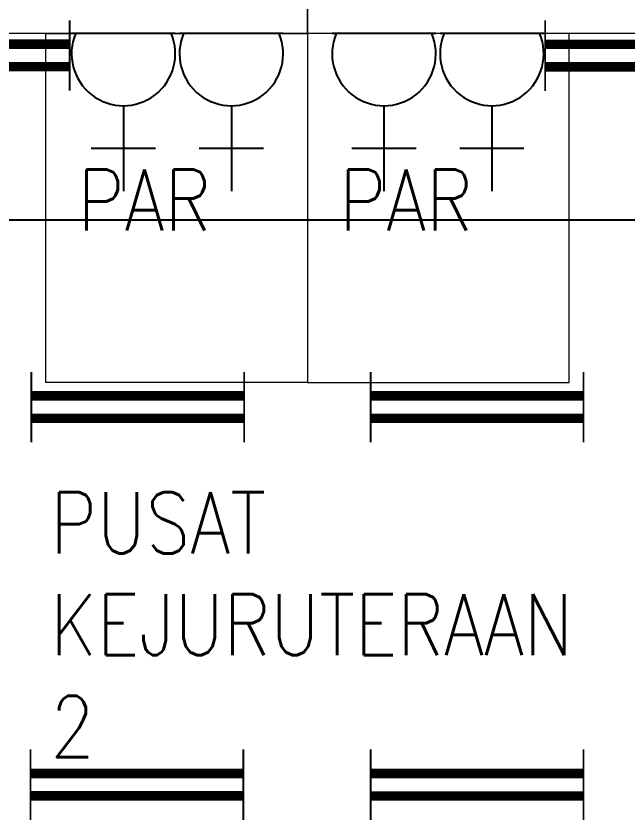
# Model space of a CAD drawing. Header units: inches. Extents: x 16928 to 514628, y -1471 to 241387.
# Drawn here: x 59544 to 63051, y 40798 to 45410 of the extents above; entities that cross this region are included whole.
import ezdxf

# ---------------------------------------------------------------- set-up
doc = ezdxf.new("R2010")
doc.units = ezdxf.units.IN
doc.header["$MEASUREMENT"] = 0
doc.layers.add('1', color=8, linetype='Continuous', lineweight=9)
doc.layers.add('t3', color=8, linetype='Continuous', lineweight=25)
for name, color, linetype in [('dxt_text', 4, 'Continuous'), ('ELECT', 6, 'Continuous'), ('FITTING', 8, 'Continuous'), ('FIXT', 8, 'Continuous'), ('LIGHT', 4, 'Continuous'), ('TB', 8, 'Continuous')]:
    doc.layers.add(name, color=color, linetype=linetype)
doc.styles.add('LAILA', font='romans.shx', dxfattribs={"width": 0.85})

# ---------------------------------------------------------------- blocks, each defined once
blk = doc.blocks.new('YBC 2X36')
at = {"layer": 'FITTING', "color": 3}
for points, const_width in [([(-610, 200.9), (-610, -74.3)], 10.9), ([(610, 200.9), (610, -84.2)], 10.9), ([(-610, 63.3), (610, 63.3)], 54.6), ([(-610, 72.1), (-610, -203.2)], 10.9), ([(610, 72.1), (610, -203.2)], 10.9), ([(-610, -65.5), (610, -65.5)], 54.6)]:
    blk.add_lwpolyline(points, dxfattribs=dict(at, const_width=const_width))
blk = doc.blocks.new('13A SSO 300mm')
at = {"layer": 'ELECT', "color": 6}
for p, q in [((0, 413.8), (0, 904.4)), ((-184, 659.1), (184, 659.1)), ((-297.4, 0), (297.4, 0))]:
    blk.add_line(p, q, dxfattribs=at)
blk.add_arc((0, 116.3), 297.4, 336.9763, 203.0237, dxfattribs=at)

msp = doc.modelspace()

# ---------------------------------------------------------------- linework, layer by layer
at = {"layer": '1'}
for points in [[(61213.6, 48310.5), (61213.6, 45310.5), (58213.6, 45310.5), (58213.6, 48310.5)], [(64213.6, 48310.5), (64213.6, 45310.5), (61213.6, 45310.5), (61213.6, 48310.5)], [(59713.6, 45310.5), (61213.6, 45310.5), (61213.6, 43310.5), (59713.6, 43310.5)], [(62713.6, 45310.5), (61213.6, 45310.5), (61213.6, 43310.5), (62713.6, 43310.5)]]:
    msp.add_lwpolyline(points, close=True, dxfattribs=at)
at = {"layer": 'LIGHT'}
msp.add_line((63158.6, 44240.5), (59268.6, 44240.5), dxfattribs=at)

# ---------------------------------------------------------------- block references
at = {"layer": 'dxt_text'}
for p in [(59241.3, 45185.6), (63186.3, 45185), (60241.3, 43170.3), (62186.3, 43170.3), (60236.5, 41006.9), (62186.3, 41006.8)]:
    msp.add_blockref('YBC 2X36', p, dxfattribs=at)
at = {"layer": 'TB', "color": 6, "linetype": 'Continuous', "rotation": 180}
for p in [(60159.2, 45310.5), (60777.7, 45310.5), (61652.6, 45310.5), (62271.2, 45310.5)]:
    msp.add_blockref('13A SSO 300mm', p, dxfattribs=at)

# ---------------------------------------------------------------- texts
at = {"layer": 'FIXT', "insert": (59739.4, 42681.2), "char_height": 350, "attachment_point": 1, "style": 'LAILA'}
msp.add_mtext_dynamic_manual_height_columns('PUSAT KEJURUTERAAN 2', width=3026.464, gutter_width=1750, heights=[0], dxfattribs=at)
at = {"layer": 't3', "style": 'LAILA', "width": 0.85}
for p in [(59897.3, 44181.7), (61397.3, 44181.7)]:
    msp.add_text('PAR', height=350, dxfattribs=at).set_placement(p)

doc.saveas('drawing.dxf')
